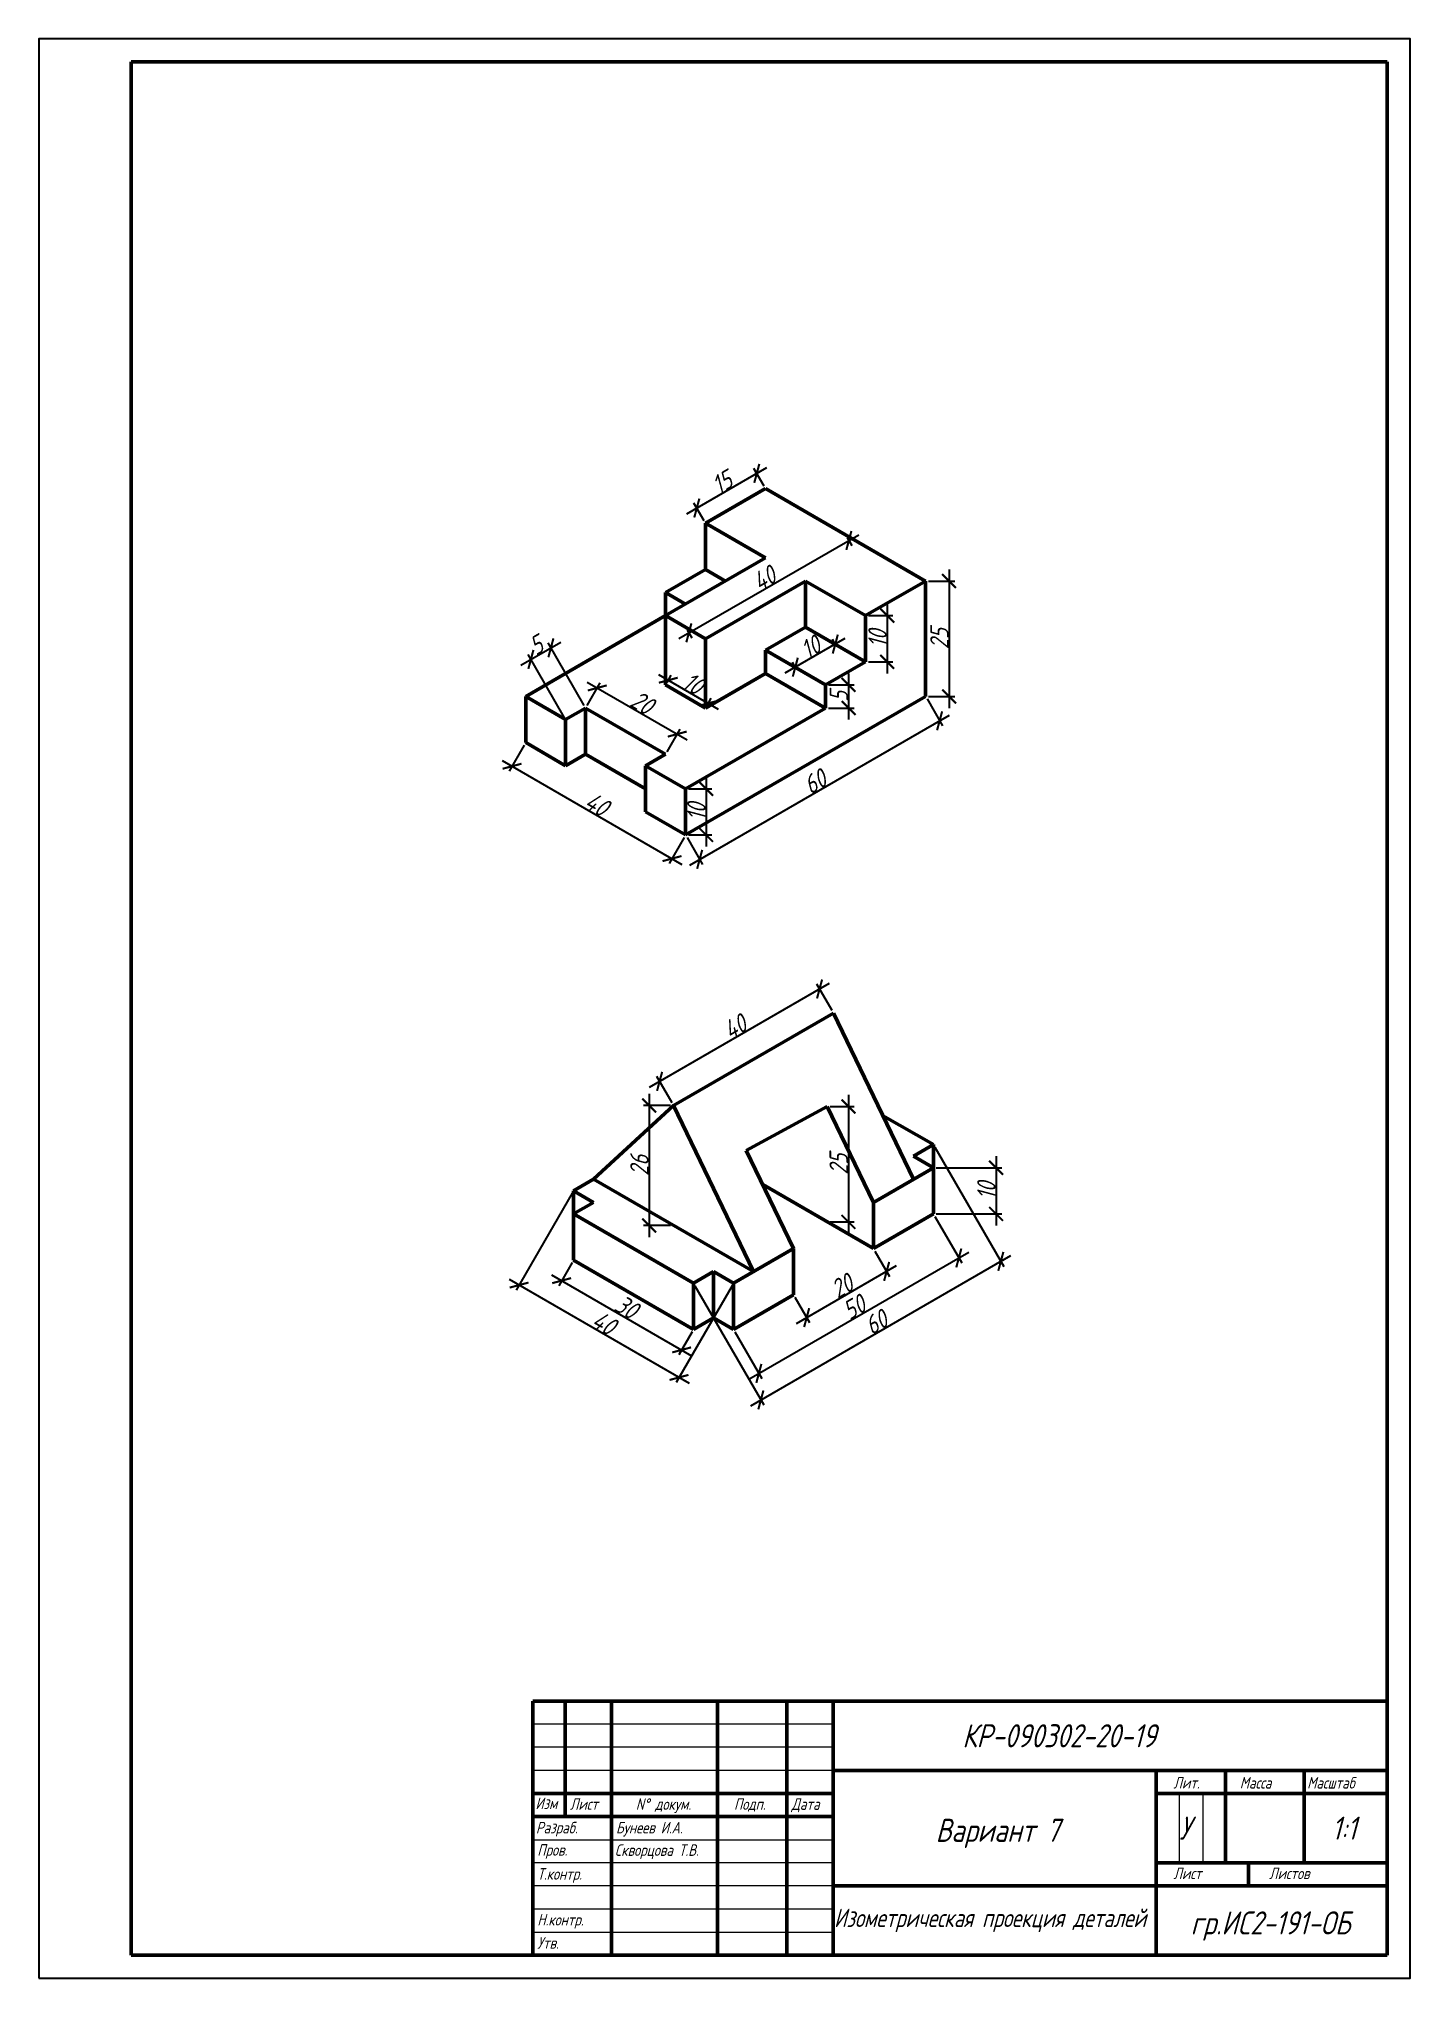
# Model space of a CAD drawing. Header units: millimetres. Extents: x 3078 to 3375, y 1655 to 2075.
import ezdxf

# ---------------------------------------------------------------- set-up
doc = ezdxf.new("R2010")
doc.units = ezdxf.units.MM
doc.layers.add('Непечатная', color=7, linetype='Continuous')
doc.layers.add('Текст', color=7, linetype='Continuous')
for name, color, linetype, lineweight in [('Основная', 7, 'Continuous', 50), ('Размеры', 7, 'Continuous', 18), ('Тонкая', 7, 'Continuous', 20)]:
    doc.layers.add(name, color=color, linetype=linetype, lineweight=lineweight)
doc.styles.get("Standard").update_dxf_attribs({"font": '', "oblique": 15, "height": 4})
doc.styles.get('Standard').set_extended_font_data('GOST Type AU')
doc.dimstyles.new('NewStyle', dxfattribs={"dimtxt": 4, "dimasz": 3, "dimexe": 1.25, "dimexo": 0.625, "dimgap": 0.09, "dimtad": 1, "dimdsep": 46, "dimtxsty": 'Standard', "dimblk": 'ARCHTICK', "dimcen": 0.09, "dimdle": 2.5, "dimadec": 0, "dimazin": 2, "dimtfac": 1, "dimtmove": 0, "dimatfit": 3, "dimldrblk": 'ARCHTICK', "dimfxl": 1, "dimarcsym": 0})

# ---------------------------------------------------------------- blocks, each defined once
blk = doc.blocks.new('A$C226A5E0A')
at = {"layer": 'Непечатная'}
blk.add_lwpolyline([(0, 0), (297, 0), (297, 420), (0, 420)], close=True, dxfattribs=at)
at = {"layer": 'Основная'}
for p, q in [((20, 45), (20, 415)), ((292, 415), (20, 415)), ((292, 5), (292, 415)), ((107, 60), (107, 5)), ((292, 60), (107, 60)), ((114, 35), (114, 60)), ((124, 60), (124, 5)), ((147, 5), (147, 60)), ((162, 60), (162, 5)), ((172, 60), (172, 5)), ((20, 5), (20, 45)), ((172, 45), (292, 45)), ((242, 45), (242, 5)), ((257, 45), (257, 25)), ((274, 45), (274, 25)), ((242, 40), (292, 40)), ((292, 25), (242, 25)), ((262, 25), (262, 20)), ((292, 20), (172, 20)), ((20, 5), (292, 5))]:
    blk.add_line(p, q, dxfattribs=at)
at = {"layer": 'Основная', "lineweight": 50}
for p, q in [((172, 40), (107, 40)), ((172, 35), (107, 35))]:
    blk.add_line(p, q, dxfattribs=at)
at = {"layer": 'Тонкая'}
for p, q in [((172, 55), (107, 55)), ((172, 50), (107, 50)), ((172, 45), (107, 45)), ((246.99, 39.79), (246.99, 25)), ((252.07, 39.79), (252.07, 25)), ((107, 30), (172, 30)), ((172, 25), (107, 25)), ((172, 20), (107, 20))]:
    blk.add_line(p, q, dxfattribs=at)
for points in [[(107, 15), (172, 15)], [(107, 10), (172, 10)]]:
    blk.add_lwpolyline(points, dxfattribs=at)
at = {"layer": 'Текст', "oblique": 15}
for s, height, p in [('КР-090302-20-19', 5, (200, 50)), ('Лит.', 2.5, (245.72, 41.07)), ('Масса', 2.5, (260.09, 41.07)), ('Масштаб', 2.5, (274.68, 41.07)), ('Изм', 2.5, (107.55, 36.61)), ('Лист', 2.5, (115.02, 36.46)), ('N%%d докум. ', 2.5, (129.3, 36.46)), ('Подп.', 2.5, (150.56, 36.46)), ('Дата', 2.5, (163.01, 36.46)), ('Разраб.', 2.5, (107.66, 31.36)), ('Бунеев И.А.', 2.5, (125, 31.36)), ('Вариант 7', 5, (194.23, 29.53)), ('У', 5, (247, 30)), ('1:1', 5, (280, 30)), ('Пров.', 2.5, (107.96, 26.53)), ('Скворцова Т.В.', 2.5, (124.78, 26.49)), ('Т.контр.', 2.5, (107.96, 21.33)), ('Лист', 2.5, (245.72, 21.45)), ('Листов', 2.5, (266.44, 21.45)), ('Н.контр.', 2.5, (107.96, 11.41)), ('гр.ИС2-191-ОБ', 5, (249.47, 9.48)), ('Утв.', 2.5, (107.96, 6.39))]:
    blk.add_text(s, height=height, dxfattribs=at).set_placement(p)
at = {"layer": 'Текст', "oblique": 15, "width": 0.95}
blk.add_text('Изометрическая проекция деталей', height=4, dxfattribs=at).set_placement((172.22, 11.07))
blk = doc.blocks.new('_ArchTick')
at = {"color": 0, "linetype": 'ByBlock', "const_width": 0.15}
blk.add_lwpolyline([(-0.5, -0.5), (0.5, 0.5)], dxfattribs=at)
blk = doc.blocks.new('*D24')
at = {"layer": 'Defpoints', "color": 0, "transparency": 16777216}
for p in [(3183.4, 1922.64), (3218.04, 1902.64), (3215.09, 1897.53)]:
    blk.add_point(p, dxfattribs=at)
at = {"layer": 'Размеры', "color": 0, "lineweight": -2, "transparency": 16777216}
for p, q in [((3183.08, 1922.1), (3179.82, 1916.45)), ((3178.28, 1918.78), (3217.25, 1896.28)), ((3217.72, 1902.1), (3214.46, 1896.45))]:
    blk.add_line(p, q, dxfattribs=at)
at = {"layer": 'Размеры', "color": 0, "lineweight": -2, "transparency": 16777216, "xscale": 3, "yscale": 3, "zscale": 3}
for p, rotation in [((3180.45, 1917.53), 150.0000000000007), ((3215.09, 1897.53), 330.0000000000006)]:
    blk.add_blockref('_ArchTick', p, dxfattribs=dict(at, rotation=rotation))
at = {"layer": 'Размеры', "color": 0, "transparency": 16777216, "insert": (3198.81, 1909.34), "char_height": 4, "attachment_point": 5, "rotation": 330}
blk.add_mtext('40', dxfattribs=at)
blk = doc.blocks.new('*D25')
at = {"layer": 'Defpoints', "color": 0, "transparency": 16777216}
for p in [(3188.86, 1943.17), (3196.39, 1930.14), (3192.06, 1927.64)]:
    blk.add_point(p, dxfattribs=at)
at = {"layer": 'Размеры', "color": 0, "lineweight": -2, "transparency": 16777216}
for p, q in [((3182.37, 1939.42), (3191.03, 1944.42)), ((3191.74, 1928.18), (3183.91, 1941.76)), ((3196.07, 1930.68), (3188.24, 1944.26))]:
    blk.add_line(p, q, dxfattribs=at)
at = {"layer": 'Размеры', "color": 0, "lineweight": -2, "transparency": 16777216, "xscale": 3, "yscale": 3, "zscale": 3}
for p, rotation in [((3188.86, 1943.17), 30.00000000000216), ((3184.53, 1940.67), 210.0000000000022)]:
    blk.add_blockref('_ArchTick', p, dxfattribs=dict(at, rotation=rotation))
at = {"layer": 'Размеры', "color": 0, "transparency": 16777216, "insert": (3185.65, 1943.74), "char_height": 4, "attachment_point": 5, "rotation": 30}
blk.add_mtext('5', dxfattribs=at)
blk = doc.blocks.new('*D26')
at = {"layer": 'Defpoints', "color": 0, "transparency": 16777216}
for p in [(3196.39, 1930.14), (3216.22, 1924.49), (3213.71, 1920.14)]:
    blk.add_point(p, dxfattribs=at)
at = {"layer": 'Размеры', "color": 0, "lineweight": -2, "transparency": 16777216}
for p, q in [((3196.7, 1930.68), (3199.52, 1935.58)), ((3196.73, 1935.74), (3218.39, 1923.24)), ((3214.02, 1920.68), (3216.85, 1925.58))]:
    blk.add_line(p, q, dxfattribs=at)
at = {"layer": 'Размеры', "color": 0, "lineweight": -2, "transparency": 16777216, "xscale": 3, "yscale": 3, "zscale": 3}
for p, rotation in [((3198.9, 1934.49), 150.0000000000001), ((3216.22, 1924.49), 330.0000000000001)]:
    blk.add_blockref('_ArchTick', p, dxfattribs=dict(at, rotation=rotation))
at = {"layer": 'Размеры', "color": 0, "transparency": 16777216, "insert": (3208.61, 1931.31), "char_height": 4, "attachment_point": 5, "rotation": 330}
blk.add_mtext('20', dxfattribs=at)
blk = doc.blocks.new('*D28')
at = {"layer": 'Defpoints', "color": 0, "transparency": 16777216}
for p in [(3270, 1932.64), (3273.04, 1927.37), (3218.04, 1902.64)]:
    blk.add_point(p, dxfattribs=at)
at = {"layer": 'Размеры', "color": 0, "lineweight": -2, "transparency": 16777216}
for p, q in [((3270.31, 1932.1), (3273.67, 1926.28)), ((3218.92, 1896.12), (3275.21, 1928.62)), ((3218.35, 1902.1), (3221.71, 1896.28))]:
    blk.add_line(p, q, dxfattribs=at)
at = {"layer": 'Размеры', "color": 0, "lineweight": -2, "transparency": 16777216, "xscale": 3, "yscale": 3, "zscale": 3}
for p, rotation in [((3273.04, 1927.37), 30.00000000000008), ((3221.08, 1897.37), 210.0000000000001)]:
    blk.add_blockref('_ArchTick', p, dxfattribs=dict(at, rotation=rotation))
at = {"layer": 'Размеры', "color": 0, "transparency": 16777216, "insert": (3246.02, 1914.18), "char_height": 4, "attachment_point": 5, "rotation": 30}
blk.add_mtext('60', dxfattribs=at)
blk = doc.blocks.new('*D29')
at = {"layer": 'Defpoints', "color": 0, "transparency": 16777216}
for p in [(3218.04, 1912.64), (3218.04, 1902.64), (3222.48, 1902.64)]:
    blk.add_point(p, dxfattribs=at)
at = {"layer": 'Размеры', "color": 0, "lineweight": -2, "transparency": 16777216}
for p, q in [((3218.66, 1912.64), (3223.73, 1912.64)), ((3222.48, 1915.14), (3222.48, 1900.14)), ((3218.66, 1902.64), (3223.73, 1902.64))]:
    blk.add_line(p, q, dxfattribs=at)
at = {"layer": 'Размеры', "color": 0, "lineweight": -2, "transparency": 16777216, "xscale": 3, "yscale": 3, "zscale": 3}
for p, rotation in [((3222.48, 1912.64), 90), ((3222.48, 1902.64), 270)]:
    blk.add_blockref('_ArchTick', p, dxfattribs=dict(at, rotation=rotation))
at = {"layer": 'Размеры', "color": 0, "transparency": 16777216, "insert": (3220.39, 1907.64), "char_height": 4, "attachment_point": 5, "rotation": 90}
blk.add_mtext('10', dxfattribs=at)
blk = doc.blocks.new('*D30')
at = {"layer": 'Defpoints', "color": 0, "transparency": 16777216}
for p in [(3248.35, 1935.14), (3248.35, 1930.14), (3253.32, 1930.14)]:
    blk.add_point(p, dxfattribs=at)
at = {"layer": 'Размеры', "color": 0, "lineweight": -2, "transparency": 16777216}
for p, q in [((3253.32, 1937.64), (3253.32, 1927.64)), ((3248.97, 1935.14), (3254.57, 1935.14)), ((3248.97, 1930.14), (3254.57, 1930.14))]:
    blk.add_line(p, q, dxfattribs=at)
at = {"layer": 'Размеры', "color": 0, "lineweight": -2, "transparency": 16777216, "xscale": 3, "yscale": 3, "zscale": 3}
for p, rotation in [((3253.32, 1935.14), 90), ((3253.32, 1930.14), 270)]:
    blk.add_blockref('_ArchTick', p, dxfattribs=dict(at, rotation=rotation))
at = {"layer": 'Размеры', "color": 0, "transparency": 16777216, "insert": (3251.23, 1932.64), "char_height": 4, "attachment_point": 5, "rotation": 90}
blk.add_mtext('5', dxfattribs=at)
blk = doc.blocks.new('*D31')
at = {"layer": 'Defpoints', "color": 0, "transparency": 16777216}
for p in [(3257.01, 1950.14), (3257.01, 1940.14), (3261.69, 1940.14)]:
    blk.add_point(p, dxfattribs=at)
at = {"layer": 'Размеры', "color": 0, "lineweight": -2, "transparency": 16777216}
for p, q in [((3257.63, 1950.14), (3262.94, 1950.14)), ((3261.69, 1952.64), (3261.69, 1937.64)), ((3257.63, 1940.14), (3262.94, 1940.14))]:
    blk.add_line(p, q, dxfattribs=at)
at = {"layer": 'Размеры', "color": 0, "lineweight": -2, "transparency": 16777216, "xscale": 3, "yscale": 3, "zscale": 3}
for p, rotation in [((3261.69, 1950.14), 90), ((3261.69, 1940.14), 270)]:
    blk.add_blockref('_ArchTick', p, dxfattribs=dict(at, rotation=rotation))
at = {"layer": 'Размеры', "color": 0, "transparency": 16777216, "insert": (3259.6, 1945.14), "char_height": 4, "attachment_point": 5, "rotation": 90}
blk.add_mtext('10', dxfattribs=at)
blk = doc.blocks.new('*D32')
at = {"layer": 'Defpoints', "color": 0, "transparency": 16777216}
for p in [(3233.45, 1980.95), (3235.36, 1977.64), (3222.37, 1970.14)]:
    blk.add_point(p, dxfattribs=at)
at = {"layer": 'Размеры', "color": 0, "lineweight": -2, "transparency": 16777216}
for p, q in [((3218.29, 1972.2), (3235.61, 1982.2)), ((3235.05, 1978.18), (3232.82, 1982.03)), ((3222.05, 1970.68), (3219.83, 1974.53))]:
    blk.add_line(p, q, dxfattribs=at)
at = {"layer": 'Размеры', "color": 0, "lineweight": -2, "transparency": 16777216, "xscale": 3, "yscale": 3, "zscale": 3}
for p, rotation in [((3233.45, 1980.95), 29.99999999999989), ((3220.46, 1973.45), 209.9999999999999)]:
    blk.add_blockref('_ArchTick', p, dxfattribs=dict(at, rotation=rotation))
at = {"layer": 'Размеры', "color": 0, "transparency": 16777216, "insert": (3225.91, 1979.01), "char_height": 4, "attachment_point": 5, "rotation": 30}
blk.add_mtext('15', dxfattribs=at)
blk = doc.blocks.new('*D33')
at = {"layer": 'Defpoints', "color": 0, "transparency": 16777216}
for p in [(3270, 1957.64), (3270, 1932.64), (3275.1, 1932.64)]:
    blk.add_point(p, dxfattribs=at)
at = {"layer": 'Размеры', "color": 0, "lineweight": -2, "transparency": 16777216}
for p, q in [((3270.62, 1957.64), (3276.35, 1957.64)), ((3275.1, 1960.14), (3275.1, 1930.14)), ((3270.62, 1932.64), (3276.35, 1932.64))]:
    blk.add_line(p, q, dxfattribs=at)
at = {"layer": 'Размеры', "color": 0, "lineweight": -2, "transparency": 16777216, "xscale": 3, "yscale": 3, "zscale": 3}
for p, rotation in [((3275.1, 1957.64), 90), ((3275.1, 1932.64), 270)]:
    blk.add_blockref('_ArchTick', p, dxfattribs=dict(at, rotation=rotation))
at = {"layer": 'Размеры', "color": 0, "transparency": 16777216, "insert": (3273.01, 1945.14), "char_height": 4, "attachment_point": 5, "rotation": 90}
blk.add_mtext('25', dxfattribs=at)
blk = doc.blocks.new('*D34')
at = {"layer": 'Defpoints', "color": 0, "transparency": 16777216}
for p in [(3250.45, 1943.99), (3250.51, 1943.89), (3241.85, 1938.89)]:
    blk.add_point(p, dxfattribs=at)
at = {"layer": 'Размеры', "color": 0, "lineweight": -2, "transparency": 16777216}
for p, q in [((3239.63, 1937.74), (3252.62, 1945.24)), ((3250.2, 1944.43), (3249.83, 1945.08)), ((3241.54, 1939.43), (3241.17, 1940.08))]:
    blk.add_line(p, q, dxfattribs=at)
at = {"layer": 'Размеры', "color": 0, "lineweight": -2, "transparency": 16777216, "xscale": 3, "yscale": 3, "zscale": 3}
for p, rotation in [((3250.45, 1943.99), 29.99999999999989), ((3241.79, 1938.99), 209.9999999999999)]:
    blk.add_blockref('_ArchTick', p, dxfattribs=dict(at, rotation=rotation))
at = {"layer": 'Размеры', "color": 0, "transparency": 16777216, "insert": (3245.08, 1943.31), "char_height": 4, "attachment_point": 5, "rotation": 30}
blk.add_mtext('10', dxfattribs=at)
blk = doc.blocks.new('*D35')
at = {"layer": 'Defpoints', "color": 0, "transparency": 16777216}
for p in [(3252.68, 1967.64), (3253.39, 1966.42), (3218.04, 1947.64)]:
    blk.add_point(p, dxfattribs=at)
at = {"layer": 'Размеры', "color": 0, "lineweight": -2, "transparency": 16777216}
for p, q in [((3216.58, 1945.17), (3255.55, 1967.67)), ((3252.99, 1967.1), (3254.01, 1965.33)), ((3218.35, 1947.1), (3219.37, 1945.33))]:
    blk.add_line(p, q, dxfattribs=at)
at = {"layer": 'Размеры', "color": 0, "lineweight": -2, "transparency": 16777216, "xscale": 3, "yscale": 3, "zscale": 3}
for p, rotation in [((3253.39, 1966.42), 29.99999999999933), ((3218.74, 1946.42), 209.9999999999993)]:
    blk.add_blockref('_ArchTick', p, dxfattribs=dict(at, rotation=rotation))
at = {"layer": 'Размеры', "color": 0, "transparency": 16777216, "insert": (3235.02, 1958.23), "char_height": 4, "attachment_point": 5, "rotation": 30}
blk.add_mtext('40', dxfattribs=at)
blk = doc.blocks.new('*D36')
at = {"layer": 'Defpoints', "color": 0, "transparency": 16777216}
for p in [(3213.71, 1935.14), (3222.37, 1930.14), (3222.95, 1931.16)]:
    blk.add_point(p, dxfattribs=at)
at = {"layer": 'Размеры', "color": 0, "lineweight": -2, "transparency": 16777216}
for p, q in [((3212.13, 1937.41), (3225.12, 1929.91)), ((3214.02, 1935.68), (3214.92, 1937.24)), ((3222.68, 1930.68), (3223.58, 1932.24))]:
    blk.add_line(p, q, dxfattribs=at)
at = {"layer": 'Размеры', "color": 0, "lineweight": -2, "transparency": 16777216, "xscale": 3, "yscale": 3, "zscale": 3}
for p, rotation in [((3214.29, 1936.16), 150.0000000000001), ((3222.95, 1931.16), 330.0000000000001)]:
    blk.add_blockref('_ArchTick', p, dxfattribs=dict(at, rotation=rotation))
at = {"layer": 'Размеры', "color": 0, "transparency": 16777216, "insert": (3219.67, 1935.47), "char_height": 4, "attachment_point": 5, "rotation": 330}
blk.add_mtext('10', dxfattribs=at)
blk = doc.blocks.new('*D37')
at = {"layer": 'Defpoints', "color": 0, "transparency": 16777216}
for p in [(3193.76, 1810.58), (3219.74, 1795.58), (3217.17, 1791.13)]:
    blk.add_point(p, dxfattribs=at)
at = {"layer": 'Размеры', "color": 0, "lineweight": -2, "transparency": 16777216}
for p, q in [((3189.02, 1807.38), (3219.33, 1789.88)), ((3193.45, 1810.04), (3190.56, 1805.04)), ((3219.43, 1795.04), (3216.54, 1790.04))]:
    blk.add_line(p, q, dxfattribs=at)
at = {"layer": 'Размеры', "color": 0, "lineweight": -2, "transparency": 16777216, "xscale": 3, "yscale": 3, "zscale": 3}
for p, rotation in [((3191.19, 1806.13), 149.999999999999), ((3217.17, 1791.13), 329.999999999999)]:
    blk.add_blockref('_ArchTick', p, dxfattribs=dict(at, rotation=rotation))
at = {"layer": 'Размеры', "color": 0, "transparency": 16777216, "insert": (3205.22, 1800.44), "char_height": 4, "attachment_point": 5, "rotation": 330}
blk.add_mtext('30', dxfattribs=at)
blk = doc.blocks.new('*D38')
at = {"layer": 'Defpoints', "color": 0, "transparency": 16777216}
for p in [(3193.76, 1825.58), (3228.4, 1805.58), (3216.61, 1785.17)]:
    blk.add_point(p, dxfattribs=at)
at = {"layer": 'Размеры', "color": 0, "lineweight": -2, "transparency": 16777216}
for p, q in [((3193.45, 1825.04), (3181.35, 1804.08)), ((3179.81, 1806.42), (3218.78, 1783.92)), ((3228.09, 1805.04), (3215.99, 1784.08))]:
    blk.add_line(p, q, dxfattribs=at)
at = {"layer": 'Размеры', "color": 0, "lineweight": -2, "transparency": 16777216, "xscale": 3, "yscale": 3, "zscale": 3}
for p, rotation in [((3181.97, 1805.17), 149.9999999999998), ((3216.61, 1785.17), 329.9999999999998)]:
    blk.add_blockref('_ArchTick', p, dxfattribs=dict(at, rotation=rotation))
at = {"layer": 'Размеры', "color": 0, "transparency": 16777216, "insert": (3200.34, 1796.98), "char_height": 4, "attachment_point": 5, "rotation": 330}
blk.add_mtext('40', dxfattribs=at)
blk = doc.blocks.new('*D39')
at = {"layer": 'Defpoints', "color": 0, "transparency": 16777216}
for p in [(3258.71, 1813.08), (3261.57, 1808.13), (3241.39, 1803.08)]:
    blk.add_point(p, dxfattribs=at)
at = {"layer": 'Размеры', "color": 0, "lineweight": -2, "transparency": 16777216}
for p, q in [((3259.02, 1812.54), (3262.2, 1807.05)), ((3242.08, 1796.88), (3263.74, 1809.38)), ((3241.7, 1802.54), (3244.87, 1797.05))]:
    blk.add_line(p, q, dxfattribs=at)
at = {"layer": 'Размеры', "color": 0, "lineweight": -2, "transparency": 16777216, "xscale": 3, "yscale": 3, "zscale": 3}
for p, rotation in [((3261.57, 1808.13), 29.99999999999981), ((3244.25, 1798.13), 209.9999999999998)]:
    blk.add_blockref('_ArchTick', p, dxfattribs=dict(at, rotation=rotation))
at = {"layer": 'Размеры', "color": 0, "transparency": 16777216, "insert": (3251.86, 1804.94), "char_height": 4, "attachment_point": 5, "rotation": 30}
blk.add_mtext('20', dxfattribs=at)
blk = doc.blocks.new('*D40')
at = {"layer": 'Defpoints', "color": 0, "transparency": 16777216}
for p in [(3271.7, 1820.58), (3277.2, 1811.05), (3228.4, 1795.58)]:
    blk.add_point(p, dxfattribs=at)
at = {"layer": 'Размеры', "color": 0, "lineweight": -2, "transparency": 16777216}
for p, q in [((3272.01, 1820.04), (3277.83, 1809.97)), ((3231.74, 1784.8), (3279.37, 1812.3)), ((3228.71, 1795.04), (3234.53, 1784.97))]:
    blk.add_line(p, q, dxfattribs=at)
at = {"layer": 'Размеры', "color": 0, "lineweight": -2, "transparency": 16777216, "xscale": 3, "yscale": 3, "zscale": 3}
for p, rotation in [((3277.2, 1811.05), 29.99999999999956), ((3233.9, 1786.05), 209.9999999999996)]:
    blk.add_blockref('_ArchTick', p, dxfattribs=dict(at, rotation=rotation))
at = {"layer": 'Размеры', "color": 0, "transparency": 16777216, "insert": (3254.51, 1800.36), "char_height": 4, "attachment_point": 5, "rotation": 30}
blk.add_mtext('50', dxfattribs=at)
blk = doc.blocks.new('*D41')
at = {"layer": 'Defpoints', "color": 0, "transparency": 16777216}
for p in [(3271.7, 1835.58), (3286.3, 1810.3), (3219.74, 1805.58)]:
    blk.add_point(p, dxfattribs=at)
at = {"layer": 'Размеры', "color": 0, "lineweight": -2, "transparency": 16777216}
for p, q in [((3272.01, 1835.04), (3286.92, 1809.22)), ((3232.17, 1779.05), (3288.46, 1811.55)), ((3220.05, 1805.04), (3234.96, 1779.22))]:
    blk.add_line(p, q, dxfattribs=at)
at = {"layer": 'Размеры', "color": 0, "lineweight": -2, "transparency": 16777216, "xscale": 3, "yscale": 3, "zscale": 3}
for p, rotation in [((3286.3, 1810.3), 29.99999999999931), ((3234.33, 1780.3), 209.9999999999993)]:
    blk.add_blockref('_ArchTick', p, dxfattribs=dict(at, rotation=rotation))
at = {"layer": 'Размеры', "color": 0, "transparency": 16777216, "insert": (3259.27, 1797.11), "char_height": 4, "attachment_point": 5, "rotation": 30}
blk.add_mtext('60', dxfattribs=at)
blk = doc.blocks.new('*D42')
at = {"layer": 'Defpoints', "color": 0, "transparency": 16777216}
for p in [(3248.72, 1843.85), (3248.72, 1818.85), (3253.29, 1818.85)]:
    blk.add_point(p, dxfattribs=at)
at = {"layer": 'Размеры', "color": 0, "lineweight": -2, "transparency": 16777216}
for p, q in [((3249.34, 1843.85), (3254.54, 1843.85)), ((3253.29, 1846.35), (3253.29, 1816.35)), ((3249.34, 1818.85), (3254.54, 1818.85))]:
    blk.add_line(p, q, dxfattribs=at)
at = {"layer": 'Размеры', "color": 0, "lineweight": -2, "transparency": 16777216, "xscale": 3, "yscale": 3, "zscale": 3}
for p, rotation in [((3253.29, 1843.85), 90), ((3253.29, 1818.85), 270)]:
    blk.add_blockref('_ArchTick', p, dxfattribs=dict(at, rotation=rotation))
at = {"layer": 'Размеры', "color": 0, "transparency": 16777216, "insert": (3251.19, 1831.35), "char_height": 4, "attachment_point": 5, "rotation": 90}
blk.add_mtext('25', dxfattribs=at)
blk = doc.blocks.new('*D43')
at = {"layer": 'Defpoints', "color": 0, "transparency": 16777216}
for p in [(3271.7, 1830.58), (3271.7, 1820.58), (3285.27, 1820.58)]:
    blk.add_point(p, dxfattribs=at)
at = {"layer": 'Размеры', "color": 0, "lineweight": -2, "transparency": 16777216}
for p, q in [((3285.27, 1833.08), (3285.27, 1818.08)), ((3272.32, 1830.58), (3286.52, 1830.58)), ((3272.32, 1820.58), (3286.52, 1820.58))]:
    blk.add_line(p, q, dxfattribs=at)
at = {"layer": 'Размеры', "color": 0, "lineweight": -2, "transparency": 16777216, "xscale": 3, "yscale": 3, "zscale": 3}
for p, rotation in [((3285.27, 1830.58), 90), ((3285.27, 1820.58), 270)]:
    blk.add_blockref('_ArchTick', p, dxfattribs=dict(at, rotation=rotation))
at = {"layer": 'Размеры', "color": 0, "transparency": 16777216, "insert": (3283.18, 1825.58), "char_height": 4, "attachment_point": 5, "rotation": 90}
blk.add_mtext('10', dxfattribs=at)
blk = doc.blocks.new('*D44')
at = {"layer": 'Defpoints', "color": 0, "transparency": 16777216}
for p in [(3247.04, 1869.29), (3250.05, 1864.08), (3215.41, 1844.08)]:
    blk.add_point(p, dxfattribs=at)
at = {"layer": 'Размеры', "color": 0, "lineweight": -2, "transparency": 16777216}
for p, q in [((3210.24, 1848.04), (3249.21, 1870.54)), ((3249.74, 1864.62), (3246.42, 1870.37)), ((3215.1, 1844.62), (3211.78, 1850.37))]:
    blk.add_line(p, q, dxfattribs=at)
at = {"layer": 'Размеры', "color": 0, "lineweight": -2, "transparency": 16777216, "xscale": 3, "yscale": 3, "zscale": 3}
for p, rotation in [((3247.04, 1869.29), 29.99999999999989), ((3212.4, 1849.29), 209.9999999999999)]:
    blk.add_blockref('_ArchTick', p, dxfattribs=dict(at, rotation=rotation))
at = {"layer": 'Размеры', "color": 0, "transparency": 16777216, "insert": (3228.68, 1861.1), "char_height": 4, "attachment_point": 5, "rotation": 30}
blk.add_mtext('40', dxfattribs=at)
blk = doc.blocks.new('*D45')
at = {"layer": 'Defpoints', "color": 0, "transparency": 16777216}
for p in [(3215.41, 1844.08), (3210.14, 1818.08), (3215.41, 1818.08)]:
    blk.add_point(p, dxfattribs=at)
at = {"layer": 'Размеры', "color": 0, "lineweight": -2, "transparency": 16777216}
for p, q in [((3214.78, 1844.08), (3208.89, 1844.08)), ((3210.14, 1846.58), (3210.14, 1815.58)), ((3214.78, 1818.08), (3208.89, 1818.08))]:
    blk.add_line(p, q, dxfattribs=at)
at = {"layer": 'Размеры', "color": 0, "lineweight": -2, "transparency": 16777216, "xscale": 3, "yscale": 3, "zscale": 3}
for p, rotation in [((3210.14, 1844.08), 90), ((3210.14, 1818.08), 270)]:
    blk.add_blockref('_ArchTick', p, dxfattribs=dict(at, rotation=rotation))
at = {"layer": 'Размеры', "color": 0, "transparency": 16777216, "insert": (3208.04, 1831.08), "char_height": 4, "attachment_point": 5, "rotation": 90}
blk.add_mtext('26', dxfattribs=at)

msp = doc.modelspace()

# ---------------------------------------------------------------- linework, layer by layer
at = {"layer": 'Основная'}
for p, q in [((3235.358, 1977.642), (3222.367, 1970.142)), ((3269.999, 1957.642), (3235.358, 1977.642)), ((3222.367, 1970.142), (3235.358, 1962.642)), ((3222.367, 1970.142), (3222.367, 1960.142)), ((3235.358, 1962.642), (3213.707, 1950.142)), ((3222.367, 1960.142), (3213.707, 1955.142)), ((3222.367, 1960.142), (3226.697, 1957.642)), ((3222.367, 1945.142), (3244.018, 1957.642)), ((3257.008, 1950.142), (3244.018, 1957.642)), ((3244.018, 1947.642), (3244.018, 1957.642)), ((3269.999, 1957.642), (3257.008, 1950.142)), ((3269.999, 1932.642), (3269.999, 1957.642)), ((3213.707, 1955.142), (3218.037, 1952.642)), ((3213.707, 1955.142), (3213.707, 1950.142)), ((3183.396, 1932.642), (3213.707, 1950.142)), ((3213.707, 1950.142), (3222.367, 1945.142)), ((3213.707, 1935.142), (3213.707, 1950.142)), ((3257.008, 1950.142), (3257.008, 1940.142)), ((3222.367, 1945.142), (3222.367, 1930.142)), ((3244.018, 1947.642), (3235.358, 1942.642)), ((3257.008, 1940.142), (3244.018, 1947.642)), ((3235.358, 1942.642), (3248.348, 1935.142)), ((3235.358, 1942.642), (3235.358, 1937.642)), ((3222.367, 1930.142), (3235.358, 1937.642)), ((3235.358, 1937.642), (3248.348, 1930.142)), ((3248.348, 1935.142), (3257.008, 1940.142)), ((3192.056, 1927.642), (3183.396, 1932.642)), ((3183.396, 1932.642), (3183.396, 1922.642)), ((3222.367, 1930.142), (3213.707, 1935.142)), ((3218.037, 1902.642), (3269.999, 1932.642)), ((3248.348, 1935.142), (3248.348, 1930.142)), ((3196.387, 1930.142), (3192.056, 1927.642)), ((3213.707, 1920.142), (3196.387, 1930.142)), ((3196.387, 1920.142), (3196.387, 1930.142)), ((3248.348, 1930.142), (3218.037, 1912.642)), ((3192.056, 1917.642), (3192.056, 1927.642)), ((3183.396, 1922.642), (3192.056, 1917.642)), ((3192.056, 1917.642), (3196.387, 1920.142)), ((3196.387, 1920.142), (3209.377, 1912.642)), ((3209.377, 1917.642), (3213.707, 1920.142)), ((3218.037, 1912.642), (3209.377, 1917.642)), ((3209.377, 1917.642), (3209.377, 1907.642)), ((3218.037, 1912.642), (3218.037, 1902.642)), ((3209.377, 1907.642), (3218.037, 1902.642)), ((3215.408, 1844.083), (3250.049, 1864.083)), ((3250.049, 1864.083), (3267.37, 1828.083)), ((3215.408, 1844.083), (3198.088, 1828.083)), ((3215.408, 1844.083), (3232.729, 1808.083)), ((3248.717, 1843.852), (3231.181, 1834.301)), ((3248.717, 1843.852), (3258.71, 1823.083)), ((3271.7, 1835.583), (3260.708, 1841.929)), ((3267.37, 1833.083), (3271.7, 1835.583)), ((3271.7, 1835.583), (3271.7, 1830.583)), ((3231.181, 1834.301), (3241.389, 1813.083)), ((3271.7, 1830.583), (3267.37, 1833.083)), ((3198.088, 1828.083), (3193.758, 1825.583)), ((3198.088, 1828.083), (3232.729, 1808.083)), ((3258.71, 1823.083), (3271.7, 1830.583)), ((3271.7, 1830.583), (3271.7, 1820.583)), ((3193.758, 1825.583), (3198.088, 1823.083)), ((3193.758, 1825.583), (3193.758, 1820.583)), ((3198.088, 1823.083), (3193.758, 1820.583)), ((3258.71, 1813.083), (3234.727, 1826.929)), ((3258.71, 1823.083), (3258.71, 1813.083)), ((3193.758, 1820.583), (3219.738, 1805.583)), ((3193.758, 1820.583), (3193.758, 1810.583)), ((3258.71, 1813.083), (3271.7, 1820.583)), ((3219.738, 1795.583), (3193.758, 1810.583)), ((3228.399, 1805.583), (3241.389, 1813.083)), ((3241.389, 1813.083), (3241.389, 1803.083)), ((3224.069, 1808.083), (3219.738, 1805.583)), ((3228.399, 1805.583), (3224.069, 1808.083)), ((3224.069, 1808.083), (3224.069, 1798.083)), ((3219.738, 1805.583), (3219.738, 1795.583)), ((3228.399, 1795.583), (3228.399, 1805.583)), ((3228.399, 1795.583), (3241.389, 1803.083)), ((3219.738, 1795.583), (3224.069, 1798.083)), ((3224.069, 1798.083), (3228.399, 1795.583))]:
    msp.add_line(p, q, dxfattribs=at)

# ---------------------------------------------------------------- block references
msp.add_blockref('A$C226A5E0A', (3077.956, 1655.066), dxfattribs=at)

# ---------------------------------------------------------------- dimensions: what is measured, and where the dimension line sits
at = {"layer": 'Размеры'}
for p1, p2, distance, picture, middle in [((3222.367, 1970.142), (3235.358, 1977.642), 3.816, '*D32', (3225.909, 1979.008)), ((3218.037, 1947.642), (3252.678, 1967.642), -1.414, '*D35', (3235.019, 1958.229)), ((3192.056, 1927.642), (3196.387, 1930.142), 15.049, '*D25', (3185.651, 1943.736)), ((3241.853, 1938.892), (3250.513, 1943.892), 0.118, '*D34', (3245.078, 1943.305)), ((3213.707, 1935.142), (3222.367, 1930.142), 1.171, '*D36', (3219.668, 1935.467)), ((3196.387, 1930.142), (3213.707, 1920.142), 5.026, '*D26', (3208.606, 1931.307)), ((3218.037, 1902.642), (3269.999, 1932.642), -6.091, '*D28', (3246.017, 1914.179)), ((3183.396, 1922.642), (3218.037, 1902.642), -5.902, '*D24', (3198.812, 1909.342)), ((3215.408, 1844.083), (3250.049, 1864.083), 6.011, '*D44', (3228.677, 1861.1)), ((3219.738, 1805.583), (3271.7, 1835.583), -29.192, '*D41', (3259.269, 1797.115)), ((3193.758, 1825.583), (3228.399, 1805.583), -23.575, '*D38', (3200.336, 1796.977)), ((3228.399, 1795.583), (3271.7, 1820.583), -11.005, '*D40', (3254.506, 1800.364)), ((3193.758, 1810.583), (3219.738, 1795.583), -5.145, '*D37', (3205.221, 1800.438)), ((3241.389, 1803.083), (3258.71, 1813.083), -5.721, '*D39', (3251.863, 1804.941))]:
    dim = msp.add_aligned_dim(p1=p1, p2=p2, distance=distance, dimstyle='NewStyle', dxfattribs=at)
    dim.commit()
    dim.dimension.update_dxf_attribs({"geometry": picture, "text_midpoint": middle})
for base, p1, p2, picture, middle in [((3275.099, 1932.642), (3269.999, 1957.642), (3269.999, 1932.642), '*D33', (3273.006, 1945.142)), ((3261.693, 1940.142), (3257.008, 1950.142), (3257.008, 1940.142), '*D31', (3259.601, 1945.142)), ((3253.324, 1930.142), (3248.348, 1935.142), (3248.348, 1930.142), '*D30', (3251.233, 1932.642)), ((3210.136, 1818.083), (3215.408, 1844.083), (3215.408, 1818.083), '*D45', (3208.043, 1831.083)), ((3253.288, 1818.852), (3248.717, 1843.852), (3248.717, 1818.852), '*D42', (3251.195, 1831.352)), ((3285.273, 1820.583), (3271.7, 1830.583), (3271.7, 1820.583), '*D43', (3283.181, 1825.583))]:
    dim = msp.add_linear_dim(base=base, p1=p1, p2=p2, angle=90, dimstyle='NewStyle', dxfattribs=at)
    dim.commit()
    dim.dimension.update_dxf_attribs({"geometry": picture, "text_midpoint": middle})
dim = msp.add_linear_dim(base=(3222.481, 1902.642), p1=(3218.037, 1912.642), p2=(3218.037, 1902.642), angle=90, dimstyle='NewStyle', dxfattribs=at)
dim.commit()
dim.dimension.update_dxf_attribs({"geometry": '*D29', "text_midpoint": (3222.481, 1907.642), "dimtype": 160})

doc.saveas('drawing.dxf')
